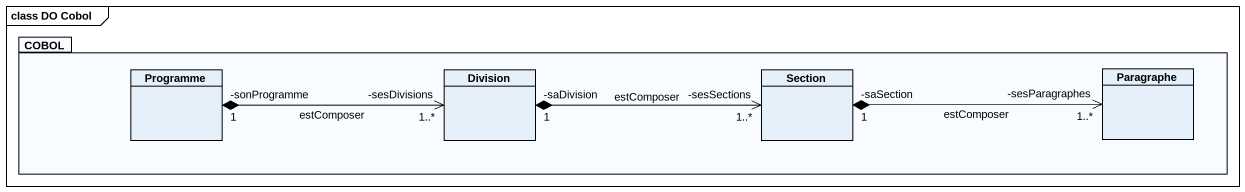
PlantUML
@startuml
mainframe class DO Cobol
hide circle
hide empty members
package COBOL {
  class Programme
  class Division
  class Section
  class Paragraphe
}
Division "-sesDivisions\n1..*" <-left-* "-sonProgramme\n1" Programme : estComposer
Section "-sesSections\n1..*" <-left-* "-saDivision\n1" Division : estComposer
Paragraphe "-sesParagraphes\n1..*" <-left-* "-saSection\n1" Section : estComposer
@enduml
